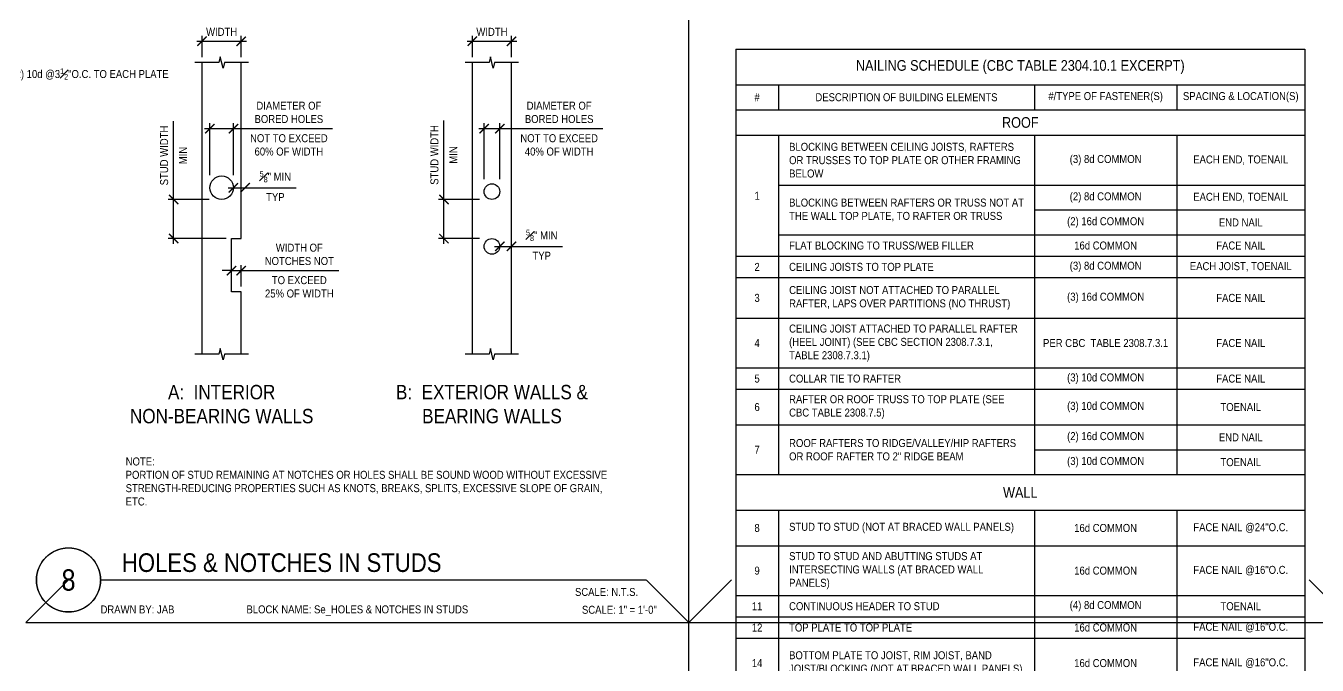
# Model space of a CAD drawing. Header units: inches. Extents: x -16404 to 14624, y -1591 to 16152.
# Drawn here: x 1397.1 to 1578.7, y 7286 to 7375.9 of the extents above; entities that cross this region are included whole.
import ezdxf
from ezdxf import colors
from ezdxf.entities.mleader import LeaderData, LeaderLine
from ezdxf.enums import TextEntityAlignment as Align
from ezdxf.math import Vec2, Vec3

# ---------------------------------------------------------------- set-up
doc = ezdxf.new("R2010")
doc.units = ezdxf.units.IN
doc.header["$LTSCALE"] = 24
doc.header["$MEASUREMENT"] = 0
doc.linetypes.add('DASHED2', pattern=[0.375, 0.25, -0.125])
doc.layers.get('0').update_dxf_attribs({"linetype": 'CONTINUOUS'})
doc.layers.get('DefPoints').update_dxf_attribs({"color": 251, "linetype": 'CONTINUOUS'})
doc.layers.add('DESIGNER COMMENTS', color=221, linetype='CONTINUOUS', plot=False)
doc.layers.add('S-ANNO-GRID-NONPLOT', color=251, linetype='CONTINUOUS', plot=False)
for name, color, linetype in [('S-ANNO-DIMS', 2, 'CONTINUOUS'), ('S-ANNO-NOTE', 4, 'CONTINUOUS'), ('S-BREAK', 2, 'CONTINUOUS'), ('S-TYP DETAIL BLOCKS', 1, 'CONTINUOUS'), ('S-WOOD', 3, 'CONTINUOUS')]:
    doc.layers.add(name, color=color, linetype=linetype)
doc.styles.add('Arial', font='arial.ttf', dxfattribs={"width": 0.85})
doc.dimstyles.new('DIM-12_Se', dxfattribs={"dimscale": 12, "dimtxt": 0.09375, "dimasz": 0.109375, "dimexe": 0.0625, "dimexo": 0.0625, "dimgap": 0.0625, "dimtad": 1, "dimdec": 4, "dimzin": 11, "dimdsep": 46, "dimlunit": 4, "dimtxsty": 'Arial', "dimblk": 'ARCHTICK', "dimcen": 0.125, "dimdle": 0.0625, "dimclrd": 256, "dimclre": 256, "dimclrt": 4, "dimadec": 0, "dimazin": 0, "dimtfac": 0.75, "dimtdec": 4, "dimtmove": 0, "dimatfit": 3, "dimfxl": 1, "dimfrac": 1, "dimtolj": 1, "dimtzin": 0, "dimarcsym": 0})

# ---------------------------------------------------------------- blocks, each defined once
blk = doc.blocks.new('Se_24x36_DETAILS_GRID')
for p, q in [((15.535, 7.667), (15.535, 15.333)), ((7.767, 7.667), (8.267, 8.167)), ((15.535, 7.667), (16.035, 8.167)), ((7.767, 7.667), (15.535, 7.667)), ((15.535, 7.667), (23.302, 7.667)), ((15.535, 0), (15.535, 7.667))]:
    blk.add_line(p, q)
at = {"linetype": 'DASHED2', "ltscale": 0.5}
for p, q in [((15.535, 7.667), (15.035, 8.167)), ((23.302, 7.667), (22.802, 8.167))]:
    blk.add_line(p, q, dxfattribs=at)
blk = doc.blocks.new('_Open90')
at = {"color": 0, "linetype": 'ByBlock', "lineweight": -2}
for p, q in [((-0.5, 0.5), (0, 0)), ((0, 0), (-1, 0)), ((0, 0), (-0.5, -0.5))]:
    blk.add_line(p, q, dxfattribs=at)
blk = doc.blocks.new('_ARCHTICK')
at = {"color": 0, "linetype": 'ByBlock', "const_width": 0.15}
blk.add_lwpolyline([(-0.5, -0.5), (0.5, 0.5)], dxfattribs=at)
blk = doc.blocks.new('*D2552')
at = {"layer": 'DefPoints', "color": 0, "transparency": 16777216}
for p in [(23.18, 63.46), (19.88, 56.15), (23.18, 56.15)]:
    blk.add_point(p, dxfattribs=at)
at = {"layer": 'S-ANNO-DIMS', "lineweight": -2, "transparency": 16777216}
for p, q in [((19.88, 56.9), (19.88, 64.21)), ((23.18, 56.9), (23.18, 64.21)), ((19.13, 63.46), (23.18, 63.46)), ((23.18, 63.46), (37.1, 63.46))]:
    blk.add_line(p, q, dxfattribs=at)
at = {"layer": 'S-ANNO-DIMS', "lineweight": -2, "transparency": 16777216, "xscale": 1.3125, "yscale": 1.3125, "zscale": 1.3125, "rotation": 180}
blk.add_blockref('_ARCHTICK', (19.88, 63.46), dxfattribs=at)
at = {"layer": 'S-ANNO-DIMS', "lineweight": -2, "transparency": 16777216, "xscale": 1.3125, "yscale": 1.3125, "zscale": 1.3125}
blk.add_blockref('_ARCHTICK', (23.18, 63.46), dxfattribs=at)
at = {"layer": 'S-ANNO-DIMS', "color": 4, "transparency": 16777216, "char_height": 1.125, "width": 14.9008, "attachment_point": 5, "style": 'Arial'}
for s, insert in [('\\A1;DIAMETER OF\\PBORED HOLES', (30.98, 65.74)), ('\\A1;NOT TO EXCEED\\P60% OF WIDTH', (30.98, 61.17))]:
    blk.add_mtext(s, dxfattribs=dict(at, insert=insert))
blk = doc.blocks.new('*D2553')
at = {"layer": 'DefPoints', "color": 0, "transparency": 16777216}
for p in [(24.28, 75.75), (18.78, 72.75), (24.28, 72.75)]:
    blk.add_point(p, dxfattribs=at)
at = {"layer": 'S-ANNO-DIMS', "lineweight": -2, "transparency": 16777216}
for p, q in [((18.78, 73.5), (18.78, 76.5)), ((24.28, 73.5), (24.28, 76.5)), ((18.03, 75.75), (25.03, 75.75))]:
    blk.add_line(p, q, dxfattribs=at)
at = {"layer": 'S-ANNO-DIMS', "lineweight": -2, "transparency": 16777216, "xscale": 1.3125, "yscale": 1.3125, "zscale": 1.3125, "rotation": 180}
blk.add_blockref('_ARCHTICK', (18.78, 75.75), dxfattribs=at)
at = {"layer": 'S-ANNO-DIMS', "lineweight": -2, "transparency": 16777216, "xscale": 1.3125, "yscale": 1.3125, "zscale": 1.3125}
blk.add_blockref('_ARCHTICK', (24.28, 75.75), dxfattribs=at)
at = {"layer": 'S-ANNO-DIMS', "color": 4, "transparency": 16777216, "insert": (21.53, 77.07), "char_height": 1.125, "attachment_point": 5, "style": 'Arial'}
blk.add_mtext('\\A1;WIDTH', dxfattribs=at)
blk = doc.blocks.new('*D2554')
at = {"layer": 'DefPoints', "color": 0, "transparency": 16777216}
for p in [(62.28, 75.75), (56.78, 72.75), (62.28, 72.75)]:
    blk.add_point(p, dxfattribs=at)
at = {"layer": 'S-ANNO-DIMS', "lineweight": -2, "transparency": 16777216}
for p, q in [((56.78, 73.5), (56.78, 76.5)), ((62.28, 73.5), (62.28, 76.5)), ((56.03, 75.75), (63.03, 75.75))]:
    blk.add_line(p, q, dxfattribs=at)
at = {"layer": 'S-ANNO-DIMS', "lineweight": -2, "transparency": 16777216, "xscale": 1.3125, "yscale": 1.3125, "zscale": 1.3125, "rotation": 180}
blk.add_blockref('_ARCHTICK', (56.78, 75.75), dxfattribs=at)
at = {"layer": 'S-ANNO-DIMS', "lineweight": -2, "transparency": 16777216, "xscale": 1.3125, "yscale": 1.3125, "zscale": 1.3125}
blk.add_blockref('_ARCHTICK', (62.28, 75.75), dxfattribs=at)
at = {"layer": 'S-ANNO-DIMS', "color": 4, "transparency": 16777216, "insert": (59.53, 77.07), "char_height": 1.125, "attachment_point": 5, "style": 'Arial'}
blk.add_mtext('\\A1;WIDTH', dxfattribs=at)
blk = doc.blocks.new('*D2555')
at = {"layer": 'DefPoints', "color": 0, "transparency": 16777216}
for p in [(60.63, 63.46), (58.43, 55.6), (60.63, 55.6)]:
    blk.add_point(p, dxfattribs=at)
at = {"layer": 'S-ANNO-DIMS', "lineweight": -2, "transparency": 16777216}
for p, q in [((58.43, 56.35), (58.43, 64.21)), ((60.63, 56.35), (60.63, 64.21)), ((57.68, 63.46), (60.63, 63.46)), ((60.63, 63.46), (75.1, 63.46))]:
    blk.add_line(p, q, dxfattribs=at)
at = {"layer": 'S-ANNO-DIMS', "lineweight": -2, "transparency": 16777216, "xscale": 1.3125, "yscale": 1.3125, "zscale": 1.3125, "rotation": 180}
blk.add_blockref('_ARCHTICK', (58.43, 63.46), dxfattribs=at)
at = {"layer": 'S-ANNO-DIMS', "lineweight": -2, "transparency": 16777216, "xscale": 1.3125, "yscale": 1.3125, "zscale": 1.3125}
blk.add_blockref('_ARCHTICK', (60.63, 63.46), dxfattribs=at)
at = {"layer": 'S-ANNO-DIMS', "color": 4, "transparency": 16777216, "char_height": 1.125, "width": 14.9008, "attachment_point": 5, "style": 'Arial'}
for s, insert in [('\\A1;DIAMETER OF\\PBORED HOLES', (68.98, 65.74)), ('\\A1;NOT TO EXCEED\\P40% OF WIDTH', (68.98, 61.17))]:
    blk.add_mtext(s, dxfattribs=dict(at, insert=insert))
blk = doc.blocks.new('*D2556')
at = {"layer": 'DefPoints', "color": 0, "transparency": 16777216}
for p in [(14.78, 53.5), (20.53, 53.5), (22.91, 48)]:
    blk.add_point(p, dxfattribs=at)
at = {"layer": 'S-ANNO-DIMS', "lineweight": -2, "transparency": 16777216}
for p, q in [((14.78, 53.5), (14.78, 64.53)), ((19.78, 53.5), (14.03, 53.5)), ((14.78, 47.25), (14.78, 53.5)), ((22.16, 48), (14.03, 48))]:
    blk.add_line(p, q, dxfattribs=at)
at = {"layer": 'S-ANNO-DIMS', "lineweight": -2, "transparency": 16777216, "xscale": 1.3125, "yscale": 1.3125, "zscale": 1.3125}
for p, rotation in [((14.78, 53.5), 90), ((14.78, 48), 270)]:
    blk.add_blockref('_ARCHTICK', p, dxfattribs=dict(at, rotation=rotation))
at = {"layer": 'S-ANNO-DIMS', "color": 4, "transparency": 16777216, "char_height": 1.125, "width": 25.2225, "attachment_point": 5, "rotation": 90, "style": 'Arial'}
for s, insert in [('\\A1;STUD WIDTH', (13.45, 59.68)), ('\\A1;MIN', (16.1, 59.68))]:
    blk.add_mtext(s, dxfattribs=dict(at, insert=insert))
blk = doc.blocks.new('*D2557')
at = {"layer": 'DefPoints', "color": 0, "transparency": 16777216}
for p in [(60.63, 46.9), (62.28, 46.9), (62.28, 46.9)]:
    blk.add_point(p, dxfattribs=at)
at = {"layer": 'S-ANNO-DIMS', "lineweight": -2, "transparency": 16777216}
for p, q in [((59.88, 46.9), (62.28, 46.9)), ((62.28, 46.9), (69.47, 46.9))]:
    blk.add_line(p, q, dxfattribs=at)
at = {"layer": 'S-ANNO-DIMS', "lineweight": -2, "transparency": 16777216, "xscale": 1.3125, "yscale": 1.3125, "zscale": 1.3125, "rotation": 180}
blk.add_blockref('_ARCHTICK', (60.63, 46.9), dxfattribs=at)
at = {"layer": 'S-ANNO-DIMS', "lineweight": -2, "transparency": 16777216, "xscale": 1.3125, "yscale": 1.3125, "zscale": 1.3125}
blk.add_blockref('_ARCHTICK', (62.28, 46.9), dxfattribs=at)
at = {"layer": 'S-ANNO-DIMS', "color": 4, "transparency": 16777216, "char_height": 1.125, "attachment_point": 5, "style": 'Arial'}
for s, insert in [('\\A1;{\\H0.7x;\\S5#8;}" MIN', (66.53, 48.45)), ('\\A1;TYP', (66.53, 45.59))]:
    blk.add_mtext(s, dxfattribs=dict(at, insert=insert))
blk = doc.blocks.new('*D2558')
at = {"layer": 'DefPoints', "color": 0, "transparency": 16777216}
for p in [(23.18, 55.15), (24.83, 55.15), (24.83, 55.15)]:
    blk.add_point(p, dxfattribs=at)
at = {"layer": 'S-ANNO-DIMS', "lineweight": -2, "transparency": 16777216}
for p, q in [((22.43, 55.15), (24.83, 55.15)), ((24.83, 55.15), (32.02, 55.15))]:
    blk.add_line(p, q, dxfattribs=at)
at = {"layer": 'S-ANNO-DIMS', "lineweight": -2, "transparency": 16777216, "xscale": 1.3125, "yscale": 1.3125, "zscale": 1.3125, "rotation": 180}
blk.add_blockref('_ARCHTICK', (23.18, 55.15), dxfattribs=at)
at = {"layer": 'S-ANNO-DIMS', "lineweight": -2, "transparency": 16777216, "xscale": 1.3125, "yscale": 1.3125, "zscale": 1.3125}
blk.add_blockref('_ARCHTICK', (24.83, 55.15), dxfattribs=at)
at = {"layer": 'S-ANNO-DIMS', "color": 4, "transparency": 16777216, "char_height": 1.125, "attachment_point": 5, "style": 'Arial'}
for s, insert in [('\\A1;{\\H0.7x;\\S5#8;}" MIN', (29.08, 56.7)), ('\\A1;TYP', (29.08, 53.84))]:
    blk.add_mtext(s, dxfattribs=dict(at, insert=insert))
blk = doc.blocks.new('*D2559')
at = {"layer": 'DefPoints', "color": 0, "transparency": 16777216}
for p in [(22.91, 43.5), (24.28, 43.5), (24.28, 40.5)]:
    blk.add_point(p, dxfattribs=at)
at = {"layer": 'S-ANNO-DIMS', "lineweight": -2, "transparency": 16777216}
for p, q in [((24.28, 41.25), (24.28, 44.25)), ((22.91, 43.5), (21.6, 43.5)), ((22.91, 43.5), (24.28, 43.5)), ((24.28, 43.5), (38, 43.5))]:
    blk.add_line(p, q, dxfattribs=at)
at = {"layer": 'S-ANNO-DIMS', "lineweight": -2, "transparency": 16777216, "xscale": 1.3125, "yscale": 1.3125, "zscale": 1.3125}
blk.add_blockref('_ARCHTICK', (22.91, 43.5), dxfattribs=at)
at = {"layer": 'S-ANNO-DIMS', "lineweight": -2, "transparency": 16777216, "xscale": 1.3125, "yscale": 1.3125, "zscale": 1.3125, "rotation": 180}
blk.add_blockref('_ARCHTICK', (24.28, 43.5), dxfattribs=at)
at = {"layer": 'S-ANNO-DIMS', "color": 4, "transparency": 16777216, "char_height": 1.125, "attachment_point": 5, "style": 'Arial'}
for s, insert in [('\\A1;WIDTH OF\\PNOTCHES NOT', (32.45, 45.78)), ('\\A1;TO EXCEED\\P25% OF WIDTH', (32.45, 41.21))]:
    blk.add_mtext(s, dxfattribs=dict(at, insert=insert))
blk = doc.blocks.new('*D2560')
at = {"layer": 'DefPoints', "color": 0, "transparency": 16777216}
for p in [(52.78, 53.5), (58.53, 53.5), (58.53, 48)]:
    blk.add_point(p, dxfattribs=at)
at = {"layer": 'S-ANNO-DIMS', "lineweight": -2, "transparency": 16777216}
for p, q in [((52.78, 53.5), (52.78, 64.61)), ((57.78, 53.5), (52.03, 53.5)), ((52.78, 47.25), (52.78, 53.5)), ((57.78, 48), (52.03, 48))]:
    blk.add_line(p, q, dxfattribs=at)
at = {"layer": 'S-ANNO-DIMS', "lineweight": -2, "transparency": 16777216, "xscale": 1.3125, "yscale": 1.3125, "zscale": 1.3125}
for p, rotation in [((52.78, 53.5), 90), ((52.78, 48), 270)]:
    blk.add_blockref('_ARCHTICK', p, dxfattribs=dict(at, rotation=rotation))
at = {"layer": 'S-ANNO-DIMS', "color": 4, "transparency": 16777216, "char_height": 1.125, "width": 25.2225, "attachment_point": 5, "rotation": 90, "style": 'Arial'}
for s, insert in [('\\A1;STUD WIDTH', (51.45, 59.76)), ('\\A1;MIN', (54.1, 59.76))]:
    blk.add_mtext(s, dxfattribs=dict(at, insert=insert))
blk = doc.blocks.new('*U312')
at = {"const_width": 0.188}
for points in [[(-4.5, 0, -1), (4.5, 0, 3.732051)], [(-4.5, 0, 1), (4.5, 0, -3.732051)]]:
    blk.add_lwpolyline(points, format="xyb", dxfattribs=at)
blk.add_lwpolyline([(4.5, 0), (81.21, 0)], dxfattribs=at)
blk.add_circle((0, 0), 4.5)
at = {"style": 'Arial', "width": 0.85}
for tag, p in [('DWG_TITLE_1', (7.5, 6.19)), ('DWG_TITLE_2', (7.5, 2.44))]:
    blk.add_attdef(tag, text='', height=2.62, dxfattribs=at).set_placement(p, align=Align.MIDDLE_LEFT)
blk.add_attdef('#', text='', height=3, dxfattribs=at).set_placement((0, 0), align=Align.MIDDLE_CENTER)
blk.add_attdef('SCALE', text='', height=1.12, dxfattribs=at).set_placement((80.08, -1.12), align=Align.TOP_RIGHT)
blk = doc.blocks.new('*T2387')
at = {"layer": 'S-ANNO-NOTE', "color": 6, "transparency": 16777216}
for p, q in [((0, 0), (80, 0)), ((0, 0), (0, -8.5)), ((80, 0), (80, -8.5)), ((0, -5), (80, -5)), ((0, -12.1), (0, -59.81)), ((80, -12.1), (80, -59.81)), ((0, -64.81), (0, -110.81)), ((80, -64.81), (80, -110.81)), ((0, -115.81), (0, -145.84)), ((80, -115.81), (80, -145.84)), ((0, -145.84), (80, -145.84))]:
    blk.add_line(p, q, dxfattribs=at)
at = {"layer": 'S-ANNO-NOTE', "color": 4, "transparency": 16777216}
for p, q in [((6, -5), (6, -8.5)), ((42, -5), (42, -8.5))]:
    blk.add_line(p, q, dxfattribs=at)
at = {"layer": 'S-ANNO-NOTE', "color": 6, "linetype": 'ByBlock', "lineweight": -2, "transparency": 16777216}
for p, q in [((62, -5), (62, -8.5)), ((6, -64.81), (42, -64.81))]:
    blk.add_line(p, q, dxfattribs=at)
at = {"layer": 'S-ANNO-NOTE', "color": 6, "lineweight": -2, "transparency": 16777216}
for p, q in [((0, -8.5), (80, -8.5)), ((0, -8.5), (0, -12.1)), ((80, -8.5), (80, -12.1)), ((0, -12.1), (80, -12.1)), ((0, -59.81), (80, -59.81)), ((0, -59.81), (0, -64.81)), ((80, -59.81), (80, -64.81)), ((0, -64.81), (6, -64.81)), ((0, -110.81), (80, -110.81)), ((0, -110.81), (0, -115.81)), ((80, -110.81), (80, -115.81)), ((0, -115.81), (80, -115.81))]:
    blk.add_line(p, q, dxfattribs=at)
at = {"layer": 'S-ANNO-NOTE', "color": 2, "transparency": 16777216}
for p, q in [((6, -12.1), (6, -59.81)), ((42, -12.1), (42, -59.81)), ((62, -12.1), (62, -59.81)), ((6, -19.1), (80, -19.1)), ((42, -22.6), (80, -22.6)), ((6, -26.1), (80, -26.1)), ((0, -29.1), (80, -29.1)), ((0, -32.1), (80, -32.1)), ((0, -37.81), (80, -37.81)), ((0, -44.81), (80, -44.81)), ((0, -47.81), (80, -47.81)), ((0, -52.81), (80, -52.81)), ((42, -56.31), (80, -56.31)), ((6, -64.81), (6, -110.81)), ((42, -64.81), (42, -110.81)), ((62, -64.81), (62, -110.81)), ((0, -69.81), (80, -69.81)), ((0, -76.81), (80, -76.81)), ((0, -79.81), (80, -79.81)), ((0, -82.81), (80, -82.81)), ((0, -89.81), (80, -89.81)), ((0, -96.81), (80, -96.81)), ((42, -99.81), (80, -99.81)), ((0, -102.81), (80, -102.81)), ((0, -105.81), (80, -105.81)), ((6, -115.81), (6, -145.84)), ((42, -115.81), (42, -145.84)), ((62, -115.81), (62, -145.84)), ((0, -118.81), (80, -118.81)), ((0, -123.81), (80, -123.81)), ((42, -132.87), (80, -132.87)), ((0, -138.94), (80, -138.94)), ((0, -141.94), (80, -141.94))]:
    blk.add_line(p, q, dxfattribs=at)
at = {"layer": 'S-ANNO-NOTE', "color": 2, "linetype": 'ByBlock', "lineweight": -2, "transparency": 16777216}
blk.add_line((42, -64.81), (80, -64.81), dxfattribs=at)
at = {"layer": 'S-ANNO-NOTE', "color": 4, "transparency": 16777216, "style": 'Arial'}
for s, insert, char_height, width, attachment_point in [('NAILING SCHEDULE (CBC TABLE 2304.10.1 EXCERPT)', (40, -2.5), 1.5, 79.88, 5), ('#', (3, -6.75), 1.12, 5.88, 5), ('DESCRIPTION OF BUILDING ELEMENTS', (24, -6.75), 1.125, 35.88, 5), ('#/TYPE OF FASTENER(S)', (52, -6.75), 1.125, 19.88, 5), ('SPACING & LOCATION(S)', (71, -6.75), 1.125, 17.88, 5), ('ROOF', (40, -10.3), 1.5, 79.88, 5), ('BLOCKING BETWEEN CEILING JOISTS, RAFTERS OR TRUSSES TO TOP PLATE OR OTHER FRAMING BELOW', (7.5, -15.6), 1.125, 33, 4), ('(3) 8d COMMON', (52, -15.6), 1.125, 19.88, 5), ('EACH END, TOENAIL', (71, -15.6), 1.125, 17.88, 5), ('1', (3, -20.6), 1.12, 3, 5), ('BLOCKING BETWEEN RAFTERS OR TRUSS NOT AT THE WALL TOP PLATE, TO RAFTER OR TRUSS', (7.5, -22.6), 1.125, 33, 4), ('(2) 8d COMMON', (52, -20.85), 1.125, 19.88, 5), ('EACH END, TOENAIL', (71, -20.85), 1.125, 17.88, 5), ('(2) 16d COMMON', (52, -24.35), 1.125, 19.88, 5), ('END NAIL', (71, -24.35), 1.125, 17.88, 5), ('FLAT BLOCKING TO TRUSS/WEB FILLER', (7.5, -27.6), 1.125, 33, 4), ('16d COMMON', (52, -27.6), 1.125, 19.88, 5), ('FACE NAIL', (71, -27.6), 1.125, 17.88, 5), ('2', (3, -30.6), 1.12, 3, 5), ('CEILING JOISTS TO TOP PLATE', (7.5, -30.6), 1.125, 33, 4), ('(3) 8d COMMON', (52, -30.6), 1.125, 19.88, 5), ('EACH JOIST, TOENAIL', (71, -30.6), 1.125, 17.88, 5), ('3', (3, -34.96), 1.12, 3, 5), ('CEILING JOIST NOT ATTACHED TO PARALLEL RAFTER, LAPS OVER PARTITIONS (NO THRUST)', (7.5, -34.96), 1.125, 33, 4), ('(3) 16d COMMON^J', (52, -34.96), 1.125, 19.88, 5), ('FACE NAIL^J', (71, -34.96), 1.125, 17.88, 5), ('CEILING JOIST ATTACHED TO PARALLEL RAFTER (HEEL JOINT) (SEE CBC SECTION 2308.7.3.1, TABLE 2308.7.3.1)', (7.5, -41.31), 1.125, 33, 4), ('4', (3, -41.31), 1.12, 3, 5), ('PER CBC  TABLE 2308.7.3.1', (52, -41.31), 1.125, 19.88, 5), ('FACE NAIL^J', (71, -41.31), 1.125, 17.88, 5), ('5', (3, -46.31), 1.12, 3, 5), ('COLLAR TIE TO RAFTER', (7.5, -46.31), 1.125, 33, 4), ('(3) 10d COMMON', (52, -46.31), 1.125, 19.88, 5), ('FACE NAIL', (71, -46.31), 1.125, 17.88, 5), ('RAFTER OR ROOF TRUSS TO TOP PLATE (SEE CBC TABLE 2308.7.5)', (7.5, -50.31), 1.125, 33, 4), ('6', (3, -50.31), 1.12, 3, 5), ('(3) 10d COMMON', (52, -50.31), 1.125, 19.88, 5), ('TOENAIL', (71, -50.31), 1.125, 17.88, 5), ('(2) 16d COMMON', (52, -54.56), 1.125, 19.88, 5), ('END NAIL', (71, -54.56), 1.125, 17.88, 5), ('7', (3, -56.31), 1.12, 3, 5), ('ROOF RAFTERS TO RIDGE/VALLEY/HIP RAFTERS OR ROOF RAFTER TO 2" RIDGE BEAM', (7.5, -56.31), 1.125, 33, 4), ('(3) 10d COMMON', (52, -58.06), 1.125, 19.88, 5), ('TOENAIL', (71, -58.06), 1.125, 17.88, 5), ('WALL', (40, -62.31), 1.5, 79.88, 5), ('8', (3, -67.31), 1.12, 3, 5), ('STUD TO STUD (NOT AT BRACED WALL PANELS)', (7.5, -67.31), 1.125, 33, 4), ('16d COMMON', (52, -67.31), 1.125, 19.88, 5), ('FACE NAIL @24"O.C.', (71, -67.31), 1.125, 17.88, 5), ('STUD TO STUD AND ABUTTING STUDS AT INTERSECTING WALLS (AT BRACED WALL PANELS)', (7.5, -73.31), 1.125, 33, 4), ('FACE NAIL @16"O.C.', (71, -73.31), 1.125, 17.88, 5), ('9', (3, -73.31), 1.12, 3, 5), ('16d COMMON', (52, -73.31), 1.125, 19.88, 5), ('11', (3, -78.31), 1.125, 3, 5), ('CONTINUOUS HEADER TO STUD', (7.5, -78.31), 1.125, 33, 4), ('(4) 8d COMMON', (52, -78.31), 1.125, 19.88, 5), ('TOENAIL', (71, -78.31), 1.125, 17.88, 5), ('12', (3, -81.31), 1.125, 3, 5), ('TOP PLATE TO TOP PLATE', (7.5, -81.31), 1.125, 33, 4), ('16d COMMON', (52, -81.31), 1.125, 19.88, 5), ('FACE NAIL @16"O.C.', (71, -81.31), 1.125, 17.88, 5), ('BOTTOM PLATE TO JOIST, RIM JOIST, BAND JOIST/BLOCKING (NOT AT BRACED WALL PANELS)', (7.5, -86.31), 1.125, 33, 4), ('14', (3, -86.31), 1.125, 3, 5), ('16d COMMON ', (52, -86.31), 1.125, 19.88, 5), ('FACE NAIL @16"O.C.', (71, -86.31), 1.125, 17.88, 5), ('BOTTOM PLATE TO JOIST, RIM JOIST, BAND JOIST OR BLOCKING AT BRACED WALL PANELS', (7.5, -93.31), 1.125, 33, 4), ('(2) 16d COMMON', (52, -93.31), 1.125, 19.88, 5), ('FACE NAIL @16"O.C.', (71, -93.31), 1.125, 17.88, 5), ('15', (3, -93.31), 1.125, 3, 5), ('(4) 8d COMMON', (52, -98.31), 1.125, 19.88, 5), ('TOENAIL', (71, -98.31), 1.125, 17.88, 5), ('16', (3, -99.81), 1.125, 3, 5), ('STUD TO TOP/BOTTOM PLATE', (7.5, -99.81), 1.125, 33, 4), ('(2) 16d COMMON', (52, -101.31), 1.125, 19.88, 5), ('END NAIL', (71, -101.31), 1.125, 17.88, 5), ('17', (3, -104.31), 1.125, 3, 5), ('TOP OR BOTTOM PLATE TO STUD', (7.5, -104.31), 1.125, 33, 4), ('(2) 16d COMMON', (52, -104.31), 1.125, 19.88, 5), ('END NAIL', (71, -104.31), 1.125, 17.88, 5), ('18', (3, -108.31), 1.125, 3, 5), ('TOP PLATES, LAPS AT CORNERS/INTERSECTIONS', (7.5, -108.31), 1.125, 33, 4), ('(2) 16d COMMON', (52, -108.31), 1.125, 19.88, 5), ('FACE NAIL', (71, -108.31), 1.125, 17.88, 5), ('FLOOR', (40, -113.31), 1.5, 79.88, 5), ('22', (3, -117.31), 1.125, 3, 5), ('JOIST TO SILL/TOP PLATE/GIRDER', (7.5, -117.31), 1.125, 33, 4), ('(3) 8d COMMON', (52, -117.31), 1.125, 19.88, 5), ('TOENAIL', (71, -117.31), 1.125, 17.88, 5), ('RIM JOIST, BAND JOIST, OR BLOCKING TO TOP PLATE, SILL OR OTHER FRAMING BELOW', (7.5, -121.31), 1.125, 33, 4), ('23', (3, -121.31), 1.125, 3, 5), ('8d COMMON', (52, -121.31), 1.125, 19.88, 5), ('TOENAIL @6" O.C.', (71, -121.31), 1.125, 17.88, 5), ('FACE NAIL @32"O.C. AT TOP & BOTTOM STAGGERED ON OPPOSITE SIDES', (71, -128.34), 1.125, 17.88, 5), ('20d COMMON', (52, -128.34), 1.125, 19.88, 5), ('BUILT UP GIRDERS & BEAMS, 2" LUMBER LAYERS', (7.5, -131.37), 1.125, 33, 4), ('27', (3, -131.37), 1.125, 3, 5), ('(2) 20d COMMON', (52, -135.91), 1.125, 19.88, 5), ('ENDS & AT EACH SPLICE, FACE NAIL', (71, -135.91), 1.125, 17.88, 5), ('(3) 16d COMMON', (52, -140.44), 1.125, 19.88, 5), ('29', (3, -140.44), 1.125, 3, 5), ('JOIST TO BAND JOIST OR RIM JOIST', (7.5, -140.44), 1.125, 33, 4), ('END NAIL', (71, -140.44), 1.125, 17.88, 5), ('30', (3, -143.89), 1.125, 3, 5), ('BRIDGING/BLOCKING TO JOIST, RAFTER/TRUSS', (7.5, -143.89), 1.125, 33, 4), ('(2) 8d COMMON', (52, -143.89), 1.125, 19.88, 5), ('EACH END, TOENAIL', (71, -143.89), 1.125, 17.88, 5)]:
    blk.add_mtext(s, dxfattribs=dict(at, insert=insert, char_height=char_height, width=width, attachment_point=attachment_point))
blk = doc.blocks.new('Se_NAILING SCHEDULE')
blk.add_blockref('*T2387', (0.6, 166.62))
at = {"layer": 'DESIGNER COMMENTS', "char_height": 1.125, "style": 'Arial'}
for s, insert, width, attachment_point in [('\\A1;DRAWN BY: JAB', (4.5, -3.58), 14.8544, 1), ('\\A1;SCALE: 1{\\H1x;" = 1\'-0"}', (82.71, -3.63), 19.6874, 3)]:
    blk.add_mtext(s, dxfattribs=dict(at, insert=insert, width=width, attachment_point=attachment_point))
at = {"layer": 'DESIGNER COMMENTS', "insert": (40.6, -4.29), "char_height": 1.125, "attachment_point": 5, "style": 'Arial'}
blk.add_mtext('\\A1;BLOCK NAME: Se_NAILING SCHEDULE', dxfattribs=at)
at = {"layer": 'S-ANNO-NOTE', "insert": (8.04, 10.46), "char_height": 1.125, "width": 70.4745, "attachment_point": 7, "style": 'Arial'}
blk.add_mtext('NOTES:\\P\\pi-3.375,l3.375,t3.375;1.^IAN{\\C4;Y FASTENING SPECIFIED ON PLANS, DETAILS OR GENERAL NOTES TAKES PRECEDENCE OVER THIS SCHEDUL}E.\\P2.^IFOR FULL FASTENING SCHEDULE, REFERENCE CBC.', dxfattribs=at)
blk = doc.blocks.new('Se_PENETRATIONS IN WALL PLATES')
at = {"layer": 'S-ANNO-NOTE'}
ml = blk.add_multileader_mtext('Standard', dxfattribs=at)
ml.set_content('\\A1;"CMST14"x2\'-0" STRAP EACH SIDE w/ (12) 10d @3{\\H0.7x;\\S1#2;\\H1.42857x;"O.C. TO EACH PLATE}', color=4, style='Arial')
ml.set_leader_properties(color=2)
ml.build(insert=Vec2(0, 0))
ml.multileader.update_dxf_attribs({"dogleg_length": 0.36, "arrow_head_size": 1.3125, "scale": 12})
ctx = ml.context
ctx.base_point, ctx.scale, ctx.char_height, ctx.arrow_head_size, ctx.landing_gap_size, ctx.plane_origin = Vec3(60.08766, 70.75), 12, 1.125, 1.3125, 1.08, Vec3(17.49056, -227.09954)
notes = []
notes.append((ctx, [(0, (1, 1, 0), (58.58766, 70.75), (1, 0), 1.5, [(0, [(52.58766, 62.75)], 0, [])])]))
ctx.mtext.insert, ctx.mtext.width, ctx.mtext.flow_direction = Vec3(61.16766, 71.32209), 19.645399, 5
ml = blk.add_multileader_mtext('Standard', dxfattribs=at)
ml.set_content('\\A1;ALLOWABLE DRILLED HOLE AT ℄ OF PLATE:\\P1{\\H0.7x;\\S3#4;\\H1.42857x;"%%C MAX @ 2x4 STUD WALL \\P3"%%C  MAX @ 2x6 & 2x8 STUD WALLS\\P(}SEE NOTE 3 FOR LARGER HOLES)', color=4, style='Arial')
ml.set_leader_properties(color=2)
ml.build(insert=Vec2(0, 0))
ml.multileader.update_dxf_attribs({"dogleg_length": 0.36, "arrow_head_size": 1.3125, "scale": 12})
ctx = ml.context
ctx.base_point, ctx.scale, ctx.char_height, ctx.arrow_head_size, ctx.landing_gap_size, ctx.plane_origin = Vec3(50.03531, 24.5), 12, 1.125, 1.3125, 1.08, Vec3(3.95, 320.25564)
notes.append((ctx, [(0, (1, 1, 0), (48.53531, 24.5), (1, 0), 1.5, [(0, [(41.59597, 30.43934)], 0, [])])]))
ctx.mtext.insert, ctx.mtext.width, ctx.mtext.flow_direction = Vec3(51.11531, 25.22787), 32.4647469, 5
for ctx, leaders in notes:
    for number, flags, end, landing, length, lines in leaders:
        leader = LeaderData()
        leader.index, (leader.has_last_leader_line, leader.has_dogleg_vector, leader.attachment_direction) = number, flags
        leader.last_leader_point, leader.dogleg_vector, leader.dogleg_length = Vec3(end), Vec3(landing), length
        for number, points, colour, breaks in lines:
            line = LeaderLine()
            line.index, line.vertices, line.color, line.breaks = number, Vec3.list(points), colors.encode_raw_color(colour), breaks
            leader.lines.append(line)
        ctx.leaders.append(leader)
blk = doc.blocks.new('Se_HOLES & NOTCHES IN STUDS')
at = {"layer": 'S-BREAK'}
for points in [[(25.28258, 72.7538), (21.91115, 72.7538), (21.72187, 71.97545), (21.34329, 73.53216), (21.15401, 72.7538), (17.78258, 72.7538)], [(63.28258, 72.7538), (59.91115, 72.7538), (59.72187, 71.97545), (59.34329, 73.53216), (59.15401, 72.7538), (55.78258, 72.7538)], [(25.28258, 31.7538), (21.91115, 31.7538), (21.72187, 30.97545), (21.34329, 32.53216), (21.15401, 31.7538), (17.78258, 31.7538)], [(63.28258, 31.7538), (59.91115, 31.7538), (59.72187, 30.97545), (59.34329, 32.53216), (59.15401, 31.7538), (55.78258, 31.7538)]]:
    blk.add_lwpolyline(points, dxfattribs=at)
at = {"layer": 'S-WOOD'}
for p, q in [((18.78258, 31.75246), (18.78258, 72.7538)), ((56.78258, 31.7538), (56.78258, 72.7538)), ((62.28258, 31.7538), (62.28258, 72.7538))]:
    blk.add_line(p, q, dxfattribs=at)
blk.add_lwpolyline([(24.28258, 31.75246), (24.28258, 40.5038), (22.90758, 40.5038), (22.90758, 48.0038), (24.28258, 48.0038), (24.28258, 72.7538)], dxfattribs=at)
at = {"layer": 'S-WOOD', "color": 4}
for centre, radius in [((21.53258, 55.1538), 1.65), ((59.53258, 54.6038), 1.1), ((59.53258, 46.9038), 1.1)]:
    blk.add_circle(centre, radius, dxfattribs=at)
at = {"layer": 'DESIGNER COMMENTS', "char_height": 1.125, "style": 'Arial'}
for s, insert, width, attachment_point in [('\\A1;DRAWN BY: JAB', (4.49983, -3.58102), 14.8543838, 1), ('\\A1;SCALE: 1{\\H1x;" = 1\'-0"}', (82.70909, -3.625), 19.68745, 3)]:
    blk.add_mtext(s, dxfattribs=dict(at, insert=insert, width=width, attachment_point=attachment_point))
at = {"layer": 'DESIGNER COMMENTS', "insert": (40.60454, -4.29464), "char_height": 1.125, "attachment_point": 5, "style": 'Arial'}
blk.add_mtext('\\A1;BLOCK NAME: Se_HOLES & NOTCHES IN STUDS', dxfattribs=at)
at = {"layer": 'S-ANNO-NOTE', "color": 6, "char_height": 2.025, "width": 31.0800653, "attachment_point": 8, "style": 'Arial'}
for s, insert in [('A:  INTERIOR NON-BEARING WALLS', (21.53258, 22)), ('B:  EXTERIOR WALLS & BEARING WALLS', (59.53258, 22))]:
    blk.add_mtext(s, dxfattribs=dict(at, insert=insert))
at = {"layer": 'S-ANNO-NOTE', "insert": (8.03976, 10.45907), "char_height": 1.125, "width": 68.9394393, "attachment_point": 7, "style": 'Arial'}
blk.add_mtext('NOTE:\\P{\\C4;PORTION OF STUD REMAINING AT NOTCHES OR HOLES SHALL BE SOUND WOOD WITHOUT EXCESSIVE STRENGTH-REDUCING PROPERTIES SUCH AS KNOTS, BREAKS, SPLITS, EXCESSIVE SLOPE OF GRAIN, ETC.}', dxfattribs=at)
at = {"layer": 'S-ANNO-DIMS'}
for base, p1, p2, text, picture, middle in [((24.28258, 75.75386), (18.78258, 72.7538), (24.28258, 72.7538), 'WIDTH', '*D2553', (21.53258, 75.75386)), ((62.28258, 75.75386), (56.78258, 72.7538), (62.28258, 72.7538), 'WIDTH', '*D2554', (59.53258, 75.75386)), ((23.18258, 63.46111), (19.88258, 56.1538), (23.18258, 56.1538), 'DIAMETER OF\\PBORED HOLES\\XNOT TO EXCEED\\P60% OF WIDTH', '*D2552', (30.98258, 63.46111)), ((60.63258, 63.46111), (58.43258, 55.6038), (60.63258, 55.6038), 'DIAMETER OF\\PBORED HOLES\\XNOT TO EXCEED\\P40% OF WIDTH', '*D2555', (68.98258, 63.46111))]:
    dim = blk.add_linear_dim(base=base, p1=p1, p2=p2, text=text, dimstyle='DIM-12_Se', dxfattribs=at)
    dim.commit()
    dim.dimension.update_dxf_attribs({"geometry": picture, "text_midpoint": middle, "dimtype": 128})
for base, p1, p2, picture, middle in [((14.78258, 53.5038), (22.90758, 48.0038), (20.53258, 53.5038), '*D2556', (14.78258, 59.67505)), ((52.78258, 53.5038), (58.53258, 48.0038), (58.53258, 53.5038), '*D2560', (52.78258, 59.75559))]:
    dim = blk.add_linear_dim(base=base, p1=p1, p2=p2, angle=90, text='STUD WIDTH\\XMIN', dimstyle='DIM-12_Se', dxfattribs=at)
    dim.commit()
    dim.dimension.update_dxf_attribs({"geometry": picture, "text_midpoint": middle, "dimtype": 128})
for base, p1, p2, text, picture, middle in [((24.83258, 55.1538), (23.18258, 55.1538), (24.83258, 55.1538), '{\\H0.7x;\\S5#8;}" MIN\\XTYP', '*D2558', (29.08338, 55.1538)), ((24.28258, 43.5038), (22.90758, 43.5038), (24.28258, 40.5038), 'WIDTH OF\\PNOTCHES NOT\\XTO EXCEED\\P25% OF WIDTH', '*D2559', (32.45448, 43.5038)), ((62.28258, 46.9038), (60.63258, 46.9038), (62.28258, 46.9038), '{\\H0.7x;\\S5#8;}" MIN\\XTYP', '*D2557', (66.53338, 46.9038))]:
    dim = blk.add_linear_dim(base=base, p1=p1, p2=p2, angle=180, text=text, dimstyle='DIM-12_Se', dxfattribs=at)
    dim.commit()
    dim.dimension.update_dxf_attribs({"geometry": picture, "text_midpoint": middle})

msp = doc.modelspace()

# ---------------------------------------------------------------- block references
at = {"layer": 'S-ANNO-GRID-NONPLOT', "xscale": 12, "yscale": 12, "zscale": 12}
msp.add_blockref('Se_24x36_DETAILS_GRID', (1303.9061, 7200), dxfattribs=at)
at = {"layer": 'S-ANNO-NOTE'}
msp.add_blockref('*U312', (1403.11519, 7298), dxfattribs=at).add_auto_attribs({'#': '8', 'DWG_TITLE_2': 'HOLES & NOTCHES IN STUDS', 'SCALE': 'SCALE: N.T.S.'})
at = {"layer": 'S-TYP DETAIL BLOCKS'}
for name, p in [('Se_PENETRATIONS IN WALL PLATES', (1309.30155, 7298.60455)), ('Se_HOLES & NOTCHES IN STUDS', (1403.11519, 7298)), ('Se_NAILING SCHEDULE', (1496.32429, 7206))]:
    msp.add_blockref(name, p, dxfattribs=at)

# ---------------------------------------------------------------- leaders
at = {"layer": 'DESIGNER COMMENTS'}
ml = msp.add_multileader_mtext('Standard', dxfattribs=at)
ml.set_content('\\A1;{\\L\\C256;IMPORTANT DESIGNER NOTE:\\l IF YOUR LEDGER DOES NOT ALLOW FOR THE FULL DEPTH OF NAILS SPECIFIED IN THIS CHART.  USE THE CHART TO THE RIGHT AND APPLY ALLOWABLE LOAD REDUCTION FACTOR (REF. PG. 22 OF SIMPSON CATALOG C-C-2019)}', color=4, style='Arial')
ml.set_leader_properties(color=256)
ml.set_arrow_properties(name='OPEN90')
ml.build(insert=Vec2(0, 0))
ml.multileader.update_dxf_attribs({"dogleg_length": 0.36, "arrow_head_size": 5.25, "scale": 48})
ctx = ml.context
ctx.base_point, ctx.scale, ctx.char_height, ctx.arrow_head_size, ctx.landing_gap_size, ctx.plane_origin = Vec3(7749.57679, 7516.2281), 48, 6, 5.25, 4.32, Vec3(7940.50091, 7764.19966)
notes = []
notes.append((ctx, [(0, (0, 0, 0), (0, 0), (1, 0), 1, [])]))
ctx.mtext.insert, ctx.mtext.width, ctx.mtext.defined_height, ctx.mtext.flow_direction = Vec3(7753.89679, 7520.11009), 143.1324041, 28.50097, 5
ml = msp.add_multileader_mtext('Standard', dxfattribs=at)
ml.set_content('\\A1;{\\L\\C256;IMPORTANT DESIGNER NOTE:\\l IF YOUR LEDGER DOES NOT ALLOW FOR THE FULL DEPTH OF NAILS SPECIFIED IN THIS CHART.  USE THE CHART TO THE RIGHT AND APPLY ALLOWABLE LOAD REDUCTION FACTOR (REF. PG. 22 OF SIMPSON CATALOG C-C-2019)}', color=4, style='Arial')
ml.set_leader_properties(color=256)
ml.set_arrow_properties(name='OPEN90')
ml.build(insert=Vec2(0, 0))
ml.multileader.update_dxf_attribs({"dogleg_length": 0.36, "arrow_head_size": 5.25, "scale": 48})
ctx = ml.context
ctx.base_point, ctx.scale, ctx.char_height, ctx.arrow_head_size, ctx.landing_gap_size, ctx.plane_origin = Vec3(1680.51869, 7333.32569), 48, 6, 5.25, 4.32, Vec3(1871.4428, 7581.29725)
notes.append((ctx, [(0, (0, 0, 0), (0, 0), (1, 0), 1, [])]))
ctx.mtext.insert, ctx.mtext.width, ctx.mtext.defined_height, ctx.mtext.flow_direction = Vec3(1684.83869, 7337.20768), 143.1324041, 28.50097, 5
for ctx, leaders in notes:
    for number, flags, end, landing, length, lines in leaders:
        leader = LeaderData()
        leader.index, (leader.has_last_leader_line, leader.has_dogleg_vector, leader.attachment_direction) = number, flags
        leader.last_leader_point, leader.dogleg_vector, leader.dogleg_length = Vec3(end), Vec3(landing), length
        for number, points, colour, breaks in lines:
            line = LeaderLine()
            line.index, line.vertices, line.color, line.breaks = number, Vec3.list(points), colors.encode_raw_color(colour), breaks
            leader.lines.append(line)
        ctx.leaders.append(leader)

doc.saveas('drawing.dxf')
